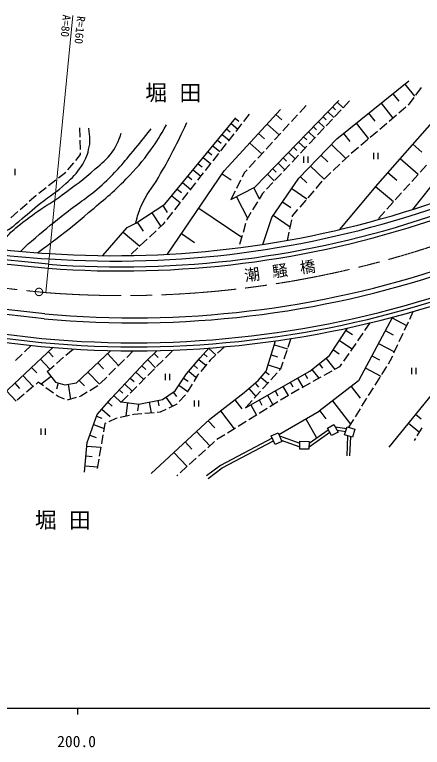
# Model space of a CAD drawing. Units: millimetres, scale not verified. Extents: x 40000 to 680000, y 20000 to 380000.
# Drawn here: x 257897 to 323399, y 198715 to 316552 of the extents above; entities that cross this region are included whole.
import ezdxf
from ezdxf.enums import TextEntityAlignment as Align

# ---------------------------------------------------------------- set-up
doc = ezdxf.new("R2010")
doc.units = ezdxf.units.MM
doc.header["$LTSCALE"] = 1000
doc.linetypes.add('CHAIN', pattern=[18.5, 12, -1.5, 3.5, -1.5])
for name, color, linetype, lineweight in [('M-BGD', 7, 'Continuous', 25), ('M-BMK', 2, 'CHAIN', 13), ('M-STR-HTXT', 7, 'Continuous', 13), ('M-STR-STR1', 1, 'Continuous', 25), ('M-TTL-BAND', 7, 'Continuous', 25)]:
    doc.layers.add(name, color=color, linetype=linetype, lineweight=lineweight)
doc.layers.add('M-BMK-HTXT', color=7, linetype='Continuous')
doc.styles.add('ＭＳ ゴシック', font='')
doc.styles.get('ＭＳ ゴシック').set_extended_font_data('MS Gothic')

msp = doc.modelspace()

# ---------------------------------------------------------------- linework, layer by layer
at = {"layer": 'M-BGD'}
for p, q in [((309651, 296597), (321240, 305885)), ((320598, 305370), (322161, 303421)), ((323203, 304817), (322306, 303615)), ((318680, 303833), (319640, 302634)), ((322007, 303215), (321109, 302013)), ((296499, 288788), (309979, 302762)), ((304719, 301940), (303705, 300834)), ((308962, 301707), (309447, 301239)), ((309711, 302484), (310661, 301568)), ((311705, 302679), (310679, 301586)), ((316761, 302296), (318683, 299898)), ((291568, 291419), (300609, 301282)), ((295595, 300542), (294671, 299361)), ((308213, 300931), (309184, 299995)), ((310336, 301222), (309309, 300128)), ((314753, 300687), (315759, 299432)), ((316226, 289282), (326912, 301447)), ((320760, 301659), (319616, 300689)), ((282033, 286076), (293458, 299967)), ((293373, 299864), (293898, 299432)), ((299877, 300484), (300830, 299611)), ((303367, 300465), (302354, 299360)), ((306682, 299344), (307674, 298387)), ((307448, 300137), (307944, 299659)), ((308967, 299764), (307940, 298670)), ((319235, 300366), (318091, 299395)), ((321851, 285236), (333734, 300214)), ((268420, 296856), (268392, 298356)), ((291964, 298151), (292510, 297702)), ((292683, 299024), (293732, 298161)), ((294363, 298967), (293438, 297786)), ((298480, 298959), (300386, 297213)), ((302016, 298991), (301002, 297885)), ((305900, 298533), (306407, 298044)), ((307598, 298306), (306571, 297213)), ((312746, 299077), (314757, 296568)), ((317709, 299072), (316565, 298102)), ((291246, 297277), (292338, 296379)), ((293130, 297392), (292206, 296211)), ((297082, 297435), (298035, 296561)), ((300664, 297517), (299651, 296411)), ((305118, 297723), (306132, 296745)), ((310709, 297445), (311729, 296172)), ((316184, 297778), (315040, 296808)), ((268456, 294856), (268429, 296356)), ((290498, 296368), (291066, 295901)), ((291898, 295817), (290974, 294636)), ((295685, 295910), (297591, 294163)), ((299313, 296042), (298299, 294937)), ((303520, 296066), (304555, 295067)), ((303568, 290268), (309651, 296597)), ((304319, 296894), (304837, 296395)), ((306229, 296848), (305202, 295755)), ((314659, 296484), (313515, 295514)), ((289750, 295459), (290887, 294524)), ((302703, 295219), (303232, 294709)), ((304859, 295390), (303832, 294297)), ((308781, 295693), (311134, 293432)), ((313134, 295191), (311990, 294220)), ((321873, 295710), (323314, 294445)), ((267719, 293123), (268471, 294049)), ((268471, 294049), (268465, 294356)), ((288194, 293567), (289377, 292595)), ((288972, 294513), (289564, 294027)), ((290665, 294242), (289741, 293060)), ((297962, 294568), (296948, 293462)), ((301052, 293507), (301592, 292986)), ((301886, 294372), (302944, 293352)), ((303490, 293933), (302463, 292839)), ((304308, 293734), (304308, 292734)), ((305058, 292734), (305058, 293734)), ((307103, 293946), (308194, 292897)), ((311617, 293888), (310526, 292858)), ((315569, 294309), (315569, 293309)), ((316319, 293309), (316319, 294309)), ((266457, 291571), (267403, 292735)), ((287385, 292583), (288000, 292077)), ((289433, 292667), (288509, 291485)), ((296610, 293094), (295597, 291988)), ((300217, 292642), (301298, 291599)), ((302121, 292475), (301094, 291381)), ((310163, 292514), (309072, 291484)), ((319848, 293405), (322730, 290874)), ((324046, 292334), (323042, 291220)), ((257960, 290761), (257960, 291761)), ((264916, 290303), (266095, 291231)), ((282440, 278016), (291568, 291419)), ((286575, 291598), (287805, 290586)), ((288201, 291091), (287276, 289910)), ((294773, 291090), (294424, 290391)), ((295259, 291620), (294773, 291090)), ((299364, 291758), (299917, 291225)), ((305424, 292199), (307607, 290101)), ((308709, 291141), (307618, 290111)), ((317868, 291151), (319277, 289914)), ((263344, 289067), (264523, 289994)), ((285732, 290574), (286373, 290047)), ((291252, 290955), (292708, 289963)), ((294200, 289944), (293529, 288602)), ((298512, 290874), (299617, 289808)), ((299212, 283939), (303568, 290268)), ((300752, 291017), (299725, 289924)), ((303792, 290501), (304853, 289481)), ((322707, 290848), (321703, 289734)), ((261773, 287830), (262952, 288757)), ((284890, 289550), (286170, 288497)), ((286968, 289516), (286044, 288335)), ((292636, 286816), (296499, 288788)), ((299382, 289559), (298356, 288466)), ((307265, 289758), (306290, 288618)), ((310119, 281991), (316226, 289282)), ((315898, 288890), (318772, 286482)), ((321368, 289363), (320364, 288248)), ((284013, 288484), (284679, 287936)), ((285736, 287941), (284811, 286760)), ((293306, 288155), (292636, 286816)), ((296304, 288689), (297190, 286953)), ((297732, 287802), (297166, 286871)), ((298013, 288101), (297732, 287802)), ((302415, 288593), (304841, 286924)), ((305965, 288238), (304990, 287098)), ((320029, 287877), (319025, 286763)), ((260253, 286531), (261320, 287473)), ((261320, 287473), (261380, 287521)), ((283137, 287418), (284469, 286322)), ((284503, 286366), (283579, 285185)), ((293527, 287271), (295299, 283799)), ((296907, 286444), (296127, 285162)), ((300934, 286441), (302279, 285515)), ((304665, 286718), (303690, 285578)), ((318690, 286391), (317686, 285277)), ((258755, 285206), (259879, 286199)), ((277341, 283040), (282033, 286076)), ((281702, 285862), (282426, 284744)), ((287506, 285455), (294381, 280772)), ((303365, 285198), (302500, 284186)), ((257256, 283881), (258380, 284875)), ((279913, 284704), (281360, 282468)), ((283271, 284791), (282347, 283609)), ((295868, 284735), (295184, 283610)), ((299452, 284288), (302143, 282436)), ((302500, 284186), (302466, 284021)), ((317352, 284906), (316347, 283791)), ((275950, 282295), (277341, 283040)), ((277575, 283191), (278521, 281729)), ((282039, 283216), (281704, 282788)), ((294998, 282952), (294589, 281509)), ((295184, 283610), (295134, 283433)), ((297768, 279597), (299212, 283939)), ((302366, 283531), (302067, 282062)), ((272087, 277797), (275950, 282295)), ((280638, 281794), (279541, 280771)), ((281704, 282788), (281004, 282135)), ((275345, 281590), (277986, 279321)), ((284703, 281340), (286800, 279911)), ((294453, 281028), (294045, 279584)), ((301967, 281572), (301697, 280248)), ((279175, 280431), (278078, 279408)), ((277713, 279067), (276615, 278044)), ((293908, 279103), (293895, 279054)), ((262649, 267641), (250455, 268993)), ((321366, 267599), (321927, 268810)), ((318608, 267892), (313126, 257659)), ((318551, 267786), (320876, 266541)), ((314979, 266975), (314127, 265741)), ((320526, 265784), (321156, 267145)), ((308509, 261710), (311392, 266155)), ((311143, 265771), (312158, 265114)), ((313843, 265329), (312991, 264095)), ((317453, 265736), (318734, 265049)), ((319685, 263969), (320316, 265331)), ((250237, 264563), (262104, 263183)), ((298290, 259214), (299819, 264085)), ((302282, 264453), (301800, 263033)), ((310091, 264149), (312119, 262833)), ((253432, 253095), (264051, 263013)), ((260543, 263364), (259466, 262320)), ((287714, 261353), (289120, 262931)), ((289070, 262875), (290226, 261846)), ((291604, 263135), (290508, 262110)), ((299625, 263468), (301725, 262809)), ((312706, 263683), (311854, 262449)), ((316354, 263685), (318917, 262312)), ((318845, 262155), (319475, 263516)), ((259107, 261972), (258029, 260929)), ((263322, 262332), (264074, 261527)), ((266141, 261772), (267276, 262754)), ((267810, 257313), (273344, 262529)), ((272822, 262037), (274602, 260150)), ((276961, 262485), (275895, 261430)), ((278921, 260700), (280814, 262527)), ((280327, 262057), (280948, 261414)), ((282121, 261363), (283180, 262425)), ((288289, 261998), (288837, 261510)), ((290143, 261769), (289318, 260997)), ((299116, 261847), (300129, 261529)), ((301640, 262559), (301159, 261138)), ((305301, 259214), (308509, 261710)), ((309109, 262634), (310055, 262020)), ((311570, 262037), (310718, 260803)), ((315294, 261706), (316531, 261043)), ((318253, 260878), (318635, 261701)), ((262034, 261129), (263538, 259520)), ((264629, 260464), (265763, 261445)), ((271250, 260556), (272176, 259573)), ((273395, 254818), (278921, 260700)), ((275539, 261078), (274473, 260023)), ((279298, 261064), (280540, 259778)), ((280709, 259947), (281768, 261009)), ((285516, 258798), (287714, 261353)), ((287512, 261118), (288625, 260160)), ((289318, 260997), (289082, 260712)), ((300998, 260665), (300607, 259511)), ((307954, 261278), (309339, 259497)), ((317939, 260375), (318253, 260878)), ((260623, 259811), (261447, 258929)), ((263117, 259155), (264251, 260137)), ((274118, 259671), (273052, 258616)), ((278332, 260073), (278963, 259480)), ((279296, 258531), (280356, 259593)), ((286688, 260161), (287286, 259646)), ((288763, 260327), (287805, 259172)), ((298607, 260226), (300634, 259590)), ((300607, 259511), (300417, 259303)), ((305669, 259501), (306780, 258072)), ((306811, 260389), (307367, 259675)), ((310114, 259927), (309296, 259472)), ((310434, 260391), (310114, 259927)), ((314233, 259726), (316708, 258401)), ((316881, 258678), (317675, 259951)), ((321640, 259739), (321640, 258739)), ((322390, 258739), (322390, 259739)), ((259211, 258493), (260859, 256728)), ((263738, 258371), (262142, 257106)), ((263117, 259155), (264483, 257432)), ((269679, 259074), (271531, 257109)), ((272697, 258264), (271631, 257208)), ((276479, 258101), (277081, 257535)), ((277384, 259064), (278646, 257879)), ((277884, 257115), (278943, 258177)), ((282070, 258788), (282070, 257788)), ((282820, 257788), (282820, 258788)), ((283674, 256065), (285516, 258798)), ((285039, 258090), (285759, 257605)), ((285865, 259204), (287061, 258175)), ((287298, 258561), (286666, 257534)), ((287486, 258787), (287298, 258561)), ((294963, 253332), (305301, 259214)), ((297042, 257729), (298290, 259214)), ((297471, 258239), (298588, 257300)), ((298221, 259132), (298780, 258663)), ((300080, 258934), (299068, 257827)), ((303348, 258103), (304187, 256630)), ((304527, 258774), (304946, 258037)), ((307111, 258257), (305800, 257527)), ((308859, 259229), (307548, 258500)), ((315822, 256981), (316616, 258254)), ((257902, 257269), (258666, 256451)), ((261691, 257432), (261326, 257123)), ((262519, 256833), (261691, 257432)), ((264483, 257432), (265969, 257016)), ((264898, 257316), (264623, 256335)), ((265969, 257016), (267810, 257313)), ((266479, 257098), (266869, 254682)), ((268254, 257731), (269093, 256841)), ((275575, 257138), (276779, 256007)), ((284262, 256938), (285702, 255967)), ((286404, 257108), (285618, 255831)), ((294785, 255768), (297042, 257729)), ((296535, 257288), (297083, 256657)), ((298731, 257457), (297719, 256350)), ((302173, 257434), (302591, 256700)), ((305363, 257284), (304053, 256555)), ((313126, 257659), (306836, 252776)), ((326947, 257990), (318009, 246983)), ((256592, 256046), (258121, 254410)), ((260945, 256800), (259800, 255831)), ((264141, 255662), (262925, 256541)), ((269571, 255812), (268523, 255174)), ((271256, 256838), (269998, 256072)), ((271276, 256857), (271256, 256838)), ((274704, 256211), (275283, 255666)), ((276471, 255699), (277531, 256761)), ((281654, 254639), (283674, 256065)), ((283366, 255848), (283881, 255118)), ((289259, 251490), (294785, 255768)), ((295524, 256411), (296621, 255148)), ((297382, 255981), (296370, 254873)), ((299746, 256054), (300191, 255272)), ((300997, 256766), (301833, 255296)), ((303616, 256312), (302305, 255583)), ((311971, 256762), (313430, 254882)), ((314763, 255285), (315557, 256557)), ((259418, 255508), (258273, 254538)), ((264899, 255115), (264546, 255370)), ((265882, 254705), (264899, 255115)), ((267782, 254954), (266344, 254526)), ((268523, 255174), (268261, 255096)), ((271138, 252263), (273395, 254818)), ((273833, 255284), (274992, 254195)), ((275059, 254283), (276118, 255345)), ((277851, 253926), (281654, 254639)), ((282198, 255023), (283228, 253563)), ((285344, 255414), (284327, 254312)), ((293260, 254588), (294373, 253152)), ((297163, 254584), (297637, 253752)), ((298495, 255342), (299385, 253778)), ((301877, 255324), (300602, 254533)), ((313704, 253588), (314498, 254860)), ((272857, 254209), (273537, 253608)), ((275059, 254283), (277851, 253926)), ((276051, 254156), (275773, 251977)), ((277794, 253934), (277655, 252844)), ((279522, 254240), (279849, 252499)), ((280915, 254501), (281078, 253630)), ((283971, 253926), (282645, 253278)), ((283988, 253944), (283971, 253926)), ((286764, 254511), (286764, 253511)), ((287514, 253511), (287514, 254511)), ((296033, 254504), (295021, 253397)), ((295832, 253827), (296779, 252163)), ((300177, 254270), (298903, 253479)), ((308963, 254427), (311882, 250667)), ((269533, 247747), (271138, 252263)), ((271896, 253121), (273256, 251919)), ((277020, 252263), (276818, 252217)), ((278308, 252370), (277020, 252263)), ((280301, 252536), (278806, 252412)), ((281297, 252619), (280799, 252578)), ((282196, 253059), (281297, 252619)), ((290962, 252809), (293186, 249935)), ((298478, 253216), (297203, 252425)), ((300329, 249037), (306836, 252776)), ((306910, 252834), (307906, 251551)), ((312645, 251891), (313439, 253164)), ((322309, 252278), (323192, 251560)), ((271037, 251980), (271888, 251678)), ((274168, 251609), (273007, 251067)), ((274381, 251658), (274168, 251609)), ((276330, 252105), (274868, 251770)), ((279812, 242757), (289259, 251490)), ((288987, 251239), (290058, 250080)), ((295078, 251108), (293803, 250318)), ((296778, 252162), (295503, 251371)), ((304665, 251528), (306413, 248486)), ((311586, 250194), (312381, 251467)), ((262107, 249995), (262107, 248995)), ((262857, 248995), (262857, 249995)), ((270554, 250619), (272255, 250015)), ((272385, 250778), (272164, 249482)), ((272554, 250856), (272385, 250778)), ((293378, 250054), (292103, 249264)), ((309395, 250241), (311243, 249998)), ((321161, 250864), (322928, 249429)), ((323341, 250085), (322542, 248816)), ((269948, 248914), (271014, 248535)), ((272080, 248989), (271828, 247510)), ((287133, 249525), (289275, 247208)), ((291678, 249000), (290404, 248210)), ((300425, 248818), (303721, 247636)), ((305190, 247065), (308514, 249395)), ((305200, 247635), (308286, 249799)), ((309694, 249709), (311092, 249526)), ((311401, 248821), (311243, 245598)), ((311854, 248677), (311701, 245575)), ((269118, 242994), (269533, 247747)), ((285308, 247838), (286363, 246697)), ((290024, 247887), (288912, 246879)), ((299291, 248461), (290972, 244070)), ((300739, 248104), (303710, 247038)), ((322275, 248393), (322064, 248058)), ((269484, 247178), (271737, 246981)), ((271743, 247018), (271491, 245539)), ((288542, 246544), (287430, 245536)), ((269344, 245584), (270340, 245497)), ((283483, 246151), (285592, 243870)), ((287060, 245200), (285949, 244193)), ((269205, 243990), (271197, 243816)), ((271407, 245046), (271154, 243568)), ((290972, 244070), (288701, 242380)), ((285578, 243857), (284467, 242850)), ((284097, 242514), (283971, 242400))]:
    msp.add_line(p, q, dxfattribs=at)
for points in [[(262737, 268436), (250565, 269786), (229448, 273344), (212845, 276766)], [(289000, 241979), (291240, 243646), (299493, 248002)]]:
    msp.add_lwpolyline(points, dxfattribs=at)
for points in [[(308136, 250065), (309166, 250645), (309855, 249425), (308825, 248844)], [(311332, 250276), (312573, 249880), (312158, 248580), (310917, 248976)], [(299132, 248823), (300214, 249299), (300821, 247918), (299738, 247443)], [(303726, 247952), (305205, 247926), (305183, 246659), (303704, 246685)]]:
    msp.add_lwpolyline(points, close=True, dxfattribs=at)
for centre, radius, start, end in [((273933, 435617), 157830, 266.20752, 310.77331), ((273933, 435617), 158698, 266.20752, 310.77331), ((276955, 425638), 157844, 264.82602, 312.34699), ((276955, 425638), 158644, 264.82602, 312.34699), ((277111, 424418), 161932, 264.69284, 312.57873), ((272687, 430535), 152680, 259.02707, 266.54633), ((272687, 430535), 153548, 259.02707, 266.54633)]:
    msp.add_arc(centre, radius, start, end, dxfattribs=at)
for points, knots in [([(245254, 280340), (245915, 280990), (246229, 281287), (247009, 281623), (247829, 281976), (248373, 282011), (249265, 281990), (250344, 281964), (250881, 281506), (251942, 281308), (252654, 281175), (253060, 280953), (253778, 281045), (255052, 281208), (255833, 281317), (256927, 281990), (257622, 282418), (257923, 282783), (258554, 283302), (259936, 284439), (260675, 285119), (262070, 286241), (263629, 287495), (264640, 288033), (266111, 289389), (267188, 290383), (267829, 290943), (268630, 292171), (269251, 293124), (269514, 293741), (269784, 294847), (270105, 296162), (269998, 296812), (269836, 298311)], [0, 0, 0, 0, 1, 1, 1, 2, 2, 2, 3, 3, 3, 4, 4, 4, 5, 5, 5, 6, 6, 6, 7, 7, 7, 8, 8, 8, 9, 9, 9, 10, 10, 10, 11, 11, 11, 11]), ([(258808, 278487), (259952, 279557), (260272, 279836), (261230, 280678), (263058, 282283), (264151, 283102), (266058, 284614), (268336, 286420), (269783, 287226), (271936, 289179), (274062, 291110), (275077, 292382), (276921, 294585), (278082, 295971), (278472, 296448), (279807, 298206)], [0, 0, 0, 0, 1, 1, 1, 2, 2, 2, 3, 3, 3, 4, 4, 4, 5, 5, 5, 5]), ([(261545, 278262), (262998, 279301), (263380, 279591), (264536, 280468), (266638, 282062), (267773, 283012), (269784, 284719), (272197, 286767), (273612, 287856), (275819, 290124), (277482, 291834), (278379, 292846), (279755, 294795), (280827, 296314), (281186, 296898), (282274, 298835)], [0, 0, 0, 0, 1, 1, 1, 2, 2, 2, 3, 3, 3, 4, 4, 4, 5, 5, 5, 5]), ([(277341, 283040), (277657, 284308), (277815, 284728), (278233, 285768), (279017, 287723), (279971, 288558), (281014, 290386), (281964, 292052), (282493, 292988), (283376, 294690), (284279, 296431), (284554, 297019), (285580, 299203)], [0, 0, 0, 0, 1, 1, 1, 2, 2, 2, 3, 3, 3, 4, 4, 4, 4]), ([(255496, 278826), (255815, 279570), (255961, 279828), (256350, 280416), (256981, 281371), (257525, 281772), (258396, 282515), (259567, 283512), (260287, 283993), (261545, 284876), (263080, 285955), (264022, 286441), (265533, 287553), (267661, 289117), (268859, 289997), (270834, 291751), (271950, 292742), (272714, 293199), (273562, 294427), (274313, 295513), (274534, 296067), (275032, 297471)], [0, 0, 0, 0, 1, 1, 1, 2, 2, 2, 3, 3, 3, 4, 4, 4, 5, 5, 5, 6, 6, 6, 7, 7, 7, 7])]:
    msp.add_open_spline(points, degree=3, knots=knots, dxfattribs=at)
at = {"layer": 'M-BMK'}
msp.add_circle((261805, 271956), 600, dxfattribs=at)
for centre, radius, start, end in [((275258, 431149), 159782, 265.60426, 311.48335), ((291994, 570559), 300124, 256.77454, 264.45853)]:
    msp.add_arc(centre, radius, start, end, dxfattribs=at)
at = {"layer": 'M-STR-HTXT'}
msp.add_line((262909, 271847), (267251, 316436), dxfattribs=at)
at = {"layer": 'M-STR-STR1'}
for p, q in [((252332, 276872), (263290, 275759)), ((250403, 265849), (262253, 264471))]:
    msp.add_line(p, q, dxfattribs=at)
for points in [[(263356, 276405), (252418, 277517), (235921, 280267), (220051, 283828)], [(217394, 271090), (234304, 267873), (250312, 265205), (262178, 263825)]]:
    msp.add_lwpolyline(points, dxfattribs=at)
for centre, radius, start, end in [((274874, 432675), 156694, 265.77782, 311.22004), ((274874, 432675), 157344, 265.77782, 311.22004), ((277111, 424418), 161285, 264.69284, 312.57873), ((277111, 424418), 160635, 264.69284, 312.57873)]:
    msp.add_arc(centre, radius, start, end, dxfattribs=at)
at = {"layer": 'M-TTL-BAND'}
for p, q in [((40000, 205000), (579000, 205000)), ((268000, 205000), (268000, 204000))]:
    msp.add_line(p, q, dxfattribs=at)

# ---------------------------------------------------------------- texts
at = {"layer": 'M-BMK-HTXT', "char_height": 2566, "attachment_point": 8, "style": 'ＭＳ ゴシック'}
for insert in [(284369, 302426), (266634, 233704)]:
    msp.add_mtext('\\T1.57;堀田', dxfattribs=dict(at, insert=insert))
at = {"layer": 'M-BMK-HTXT', "insert": (301651, 274383), "char_height": 1833, "attachment_point": 8, "rotation": 7.89, "style": 'ＭＳ ゴシック'}
msp.add_mtext('\\T1.8;潮騒橋', dxfattribs=at)
at = {"layer": 'M-STR-HTXT', "style": 'ＭＳ ゴシック'}
msp.add_text('A=80', height=1320, rotation=264.571, dxfattribs=at).set_placement((266952, 316465), align=Align.TOP_LEFT)
msp.add_text('R=160', height=1320, rotation=264.571, dxfattribs=at).set_placement((267549, 316408), align=Align.BOTTOM_LEFT)
at = {"layer": 'M-TTL-BAND', "style": 'ＭＳ ゴシック'}
msp.add_text('200.0', height=1833, dxfattribs=at).set_placement((267844, 198195), align=Align.BOTTOM_CENTER)

doc.saveas('drawing.dxf')
